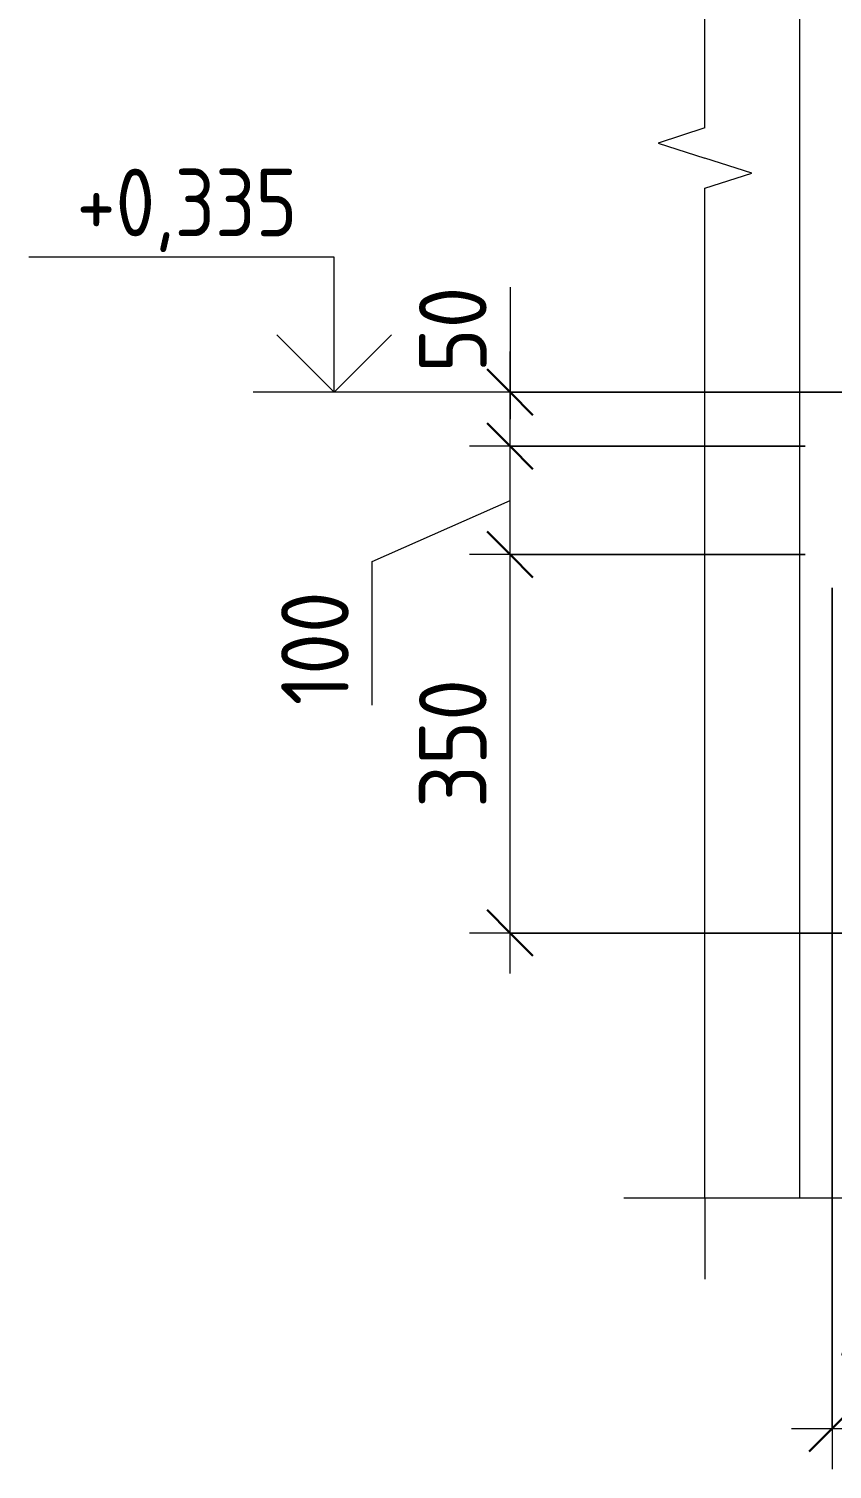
# Model space of a CAD drawing. Header units: millimetres. Extents: x -39853 to 12393, y -4903 to 80275.
# Drawn here: x 8940 to 9683, y -661 to 671 of the extents above; entities that cross this region are included whole.
import ezdxf

# ---------------------------------------------------------------- set-up
doc = ezdxf.new("R2010")
doc.units = ezdxf.units.MM
for name, color, linetype, lineweight in [('AA_Dim', 7, 'Continuous', 9), ('AA_Dim-25', 7, 'Continuous', 9), ('AA_Oformlenie', 7, 'Continuous', 9), ('AA_Vinoska', 7, 'Continuous', 9), ('AA_Visotnaya otmetka', 7, 'Continuous', 9), ('AF_Stena_Опалубка', 253, 'Continuous', 20)]:
    doc.layers.add(name, color=color, linetype=linetype, lineweight=lineweight)
doc.styles.add('ISOCPEUR_6', font='isocpeur.ttf', dxfattribs={"width": 0.9, "height": 62.5})
doc.styles.add('ISOCPEUR_8', font='isocpeur.ttf', dxfattribs={"width": 0.85, "height": 62.5})
doc.dimstyles.new('00_Точн_3_знака__прозр__2', dxfattribs={"dimscale": 304.8, "dimtxt": 62.248823, "dimasz": 0.139436, "dimexe": 0.123031, "dimexo": 0.082021, "dimgap": 0.008202, "dimtad": 1, "dimdec": 3, "dimrnd": 0.001, "dimdsep": 46, "dimtxsty": 'ISOCPEUR_6', "dimblk1": 'OBLIQUE', "dimblk2": 'OBLIQUE', "dimsah": 1, "dimcen": 0.09, "dimdle": 0.123031, "dimazin": 0, "dimtfac": 1, "dimtdec": 4, "dimtix": 1, "dimtmove": 1, "dimatfit": 3, "dimfxl": 1, "dimtvp": 1, "dimtolj": 1, "dimtzin": 0, "dimlwd": 18, "dimlwe": 18, "dimarcsym": 2})
doc.dimstyles.new('00_Точн_3_знака__прозр__3', dxfattribs={"dimscale": 304.8, "dimtxt": 62.248823, "dimasz": 0.139436, "dimexe": 0.123031, "dimexo": 0.082021, "dimgap": 0.008202, "dimtad": 1, "dimdec": 3, "dimrnd": 0.001, "dimdsep": 46, "dimtxsty": 'ISOCPEUR_6', "dimblk1": 'OBLIQUE', "dimblk2": 'OBLIQUE', "dimsah": 1, "dimcen": 0.09, "dimdle": 0.123031, "dimazin": 0, "dimtfac": 1, "dimtdec": 4, "dimtix": 1, "dimtmove": 0, "dimatfit": 3, "dimfxl": 1, "dimtvp": 1, "dimtolj": 1, "dimtzin": 0, "dimlwd": 18, "dimlwe": 18, "dimarcsym": 2})
doc.dimstyles.new('05_Округл_5мм__прозр__3', dxfattribs={"dimscale": 304.8, "dimtxt": 62.248823, "dimasz": 0.139436, "dimexe": 0.123031, "dimexo": 0.082021, "dimgap": 0.008202, "dimtad": 1, "dimdec": 0, "dimrnd": 5, "dimdsep": 46, "dimtxsty": 'ISOCPEUR_6', "dimblk1": 'OBLIQUE', "dimblk2": 'OBLIQUE', "dimsah": 1, "dimcen": 0.09, "dimdle": 0.123031, "dimazin": 0, "dimtfac": 1, "dimtdec": 4, "dimtix": 1, "dimtmove": 0, "dimatfit": 3, "dimfxl": 1, "dimtvp": 1, "dimtolj": 1, "dimtzin": 0, "dimlwd": 18, "dimlwe": 18, "dimarcsym": 2})

# ---------------------------------------------------------------- blocks, each defined once
blk = doc.blocks.new('011_Прямоугольник обрыва _ЭлУзла_ - 011_Прямоугольник обрыва _ЭлУзла_-4185680-Схема обрамления отверстия в стене 1530х2530')
at = {"layer": 'AA_Oformlenie'}
for p, q in [((-37232.6, 579.4), (-37232.6, 2446.4)), ((-37232.6, -410), (-37232.6, 523.8)), ((-36655.7, -410), (-37232.6, -410))]:
    blk.add_line(p, q, dxfattribs=at)
blk = doc.blocks.new('DIMBLOCK203-Схема обрамления отверстия в стене 1530х2530')
at = {"layer": 'AA_Dim-25', "lineweight": 30}
for p, q in [((9385.3, 185), (9364, 206.3)), ((9385.3, 185), (9406.5, 163.8)), ((9385.3, -165), (9364, -143.7)), ((9385.3, -165), (9406.5, -186.2))]:
    blk.add_line(p, q, dxfattribs=at)
at = {"layer": 'AA_Dim-25', "lineweight": 18}
for p, q in [((9658.2, 185), (9347.8, 185)), ((9385.3, -202.5), (9385.3, 185)), ((9385.3, 185), (9658.2, 185)), ((9762.2, -165), (9347.8, -165)), ((9385.3, -165), (9762.2, -165))]:
    blk.add_line(p, q, dxfattribs=at)
at = {"layer": 'AA_Dim-25', "color": 0, "lineweight": 18, "insert": (9301.1, -49.3), "char_height": 62.5, "width": 142.215, "attachment_point": 1, "rotation": 90, "line_spacing_factor": 1.149209, "style": 'ISOCPEUR_6'}
blk.add_mtext('350', dxfattribs=at)
blk = doc.blocks.new('_Oblique')
at = {"color": 0, "linetype": 'ByBlock', "lineweight": -2}
blk.add_line((-0.5, -0.5), (0.5, 0.5), dxfattribs=at)
blk = doc.blocks.new('DIMBLOCK204-Схема обрамления отверстия в стене 1530х2530')
at = {"layer": 'AA_Dim-25', "lineweight": 30}
for p, q in [((9385.3, 285), (9364, 306.3)), ((9385.3, 285), (9406.5, 263.8)), ((9385.3, 185), (9364, 206.3)), ((9385.3, 185), (9406.5, 163.8))]:
    blk.add_line(p, q, dxfattribs=at)
at = {"layer": 'AA_Dim-25', "lineweight": 18}
for p, q in [((9658.2, 285), (9347.8, 285)), ((9385.3, 185), (9385.3, 285)), ((9385.3, 285), (9658.2, 285)), ((9257.8, 178.4), (9385.3, 235)), ((9257.8, 45.6), (9257.8, 178.4)), ((9658.2, 185), (9347.8, 185)), ((9385.3, 185), (9658.2, 185))]:
    blk.add_line(p, q, dxfattribs=at)
at = {"layer": 'AA_Dim-25', "color": 0, "lineweight": 18, "insert": (9173.6, 45.6), "char_height": 62.5, "width": 129.286, "attachment_point": 1, "rotation": 90, "line_spacing_factor": 1.149209, "style": 'ISOCPEUR_6'}
blk.add_mtext('100', dxfattribs=at)
blk = doc.blocks.new('DIMBLOCK205-Схема обрамления отверстия в стене 1530х2530')
at = {"layer": 'AA_Dim-25', "lineweight": 18}
for p, q in [((9385.3, 432.1), (9385.3, 328.1)), ((9385.3, 285), (9385.3, 372.5)), ((9978.2, 335), (9347.8, 335)), ((9385.3, 335), (9978.2, 335)), ((9385.3, 328.1), (9385.3, 310)), ((9658.2, 285), (9347.8, 285)), ((9385.3, 285), (9658.2, 285))]:
    blk.add_line(p, q, dxfattribs=at)
at = {"layer": 'AA_Dim-25', "lineweight": 30}
for p, q in [((9385.3, 335), (9364, 356.3)), ((9385.3, 335), (9406.5, 313.8)), ((9385.3, 285), (9364, 306.3)), ((9385.3, 285), (9406.5, 263.8))]:
    blk.add_line(p, q, dxfattribs=at)
at = {"layer": 'AA_Dim-25', "color": 0, "lineweight": 18, "insert": (9301.1, 353.1), "char_height": 62.5, "width": 94.81, "attachment_point": 1, "rotation": 90, "line_spacing_factor": 1.149209, "style": 'ISOCPEUR_6'}
blk.add_mtext('50', dxfattribs=at)
blk = doc.blocks.new('DIMBLOCK206-Схема обрамления отверстия в стене 1530х2530')
at = {"layer": 'AA_Dim-25', "lineweight": 18}
for p, q in [((9683.2, 154), (9683.2, -660.7)), ((9683.2, -623.2), (9683.2, 154)), ((9793.2, -190), (9793.2, -660.7)), ((9793.2, -623.2), (9793.2, -190)), ((9645.7, -623.2), (9793.2, -623.2))]:
    blk.add_line(p, q, dxfattribs=at)
at = {"layer": 'AA_Dim-25', "lineweight": 30}
for p, q in [((9683.2, -623.2), (9704.5, -602)), ((9793.2, -623.2), (9814.5, -602)), ((9683.2, -623.2), (9662, -644.5)), ((9793.2, -623.2), (9772, -644.5))]:
    blk.add_line(p, q, dxfattribs=at)
at = {"layer": 'AA_Dim-25', "color": 0, "lineweight": 18, "insert": (9689.7, -539.1), "char_height": 62.5, "width": 116.357, "attachment_point": 1, "line_spacing_factor": 1.149209, "style": 'ISOCPEUR_6'}
blk.add_mtext('110', dxfattribs=at)
blk = doc.blocks.new('Высотные отметки - Стрелка вверх-400292-Схема обрамления отверстия в стене 1530х2530')
at = {"layer": 'AA_Vinoska'}
for p, q in [((-37575.4, 2990), (-37857.9, 2990)), ((-37575.4, 2865), (-37575.4, 2990)), ((-37575.4, 2865), (-37628.4, 2918)), ((-37575.4, 2865), (-37522.3, 2918)), ((-37500.4, 2865), (-37650.4, 2865))]:
    blk.add_line(p, q, dxfattribs=at)

msp = doc.modelspace()

# ---------------------------------------------------------------- linework, layer by layer
at = {"layer": 'AA_Vinoska'}
for p, q in [((9565.5079, 579.4442), (9522.1829, 565.3671)), ((9522.1829, 565.3671), (9565.5079, 551.2899)), ((9608.8092, 537.5399), (9565.5079, 551.2899)), ((9565.5079, 523.7899), (9608.8092, 537.5399)), ((9565.5079, -410), (9490.5079, -410)), ((9565.5079, -410), (9565.5079, -485))]:
    msp.add_line(p, q, dxfattribs=at)
at = {"layer": 'AA_Visotnaya otmetka'}
msp.add_line((10404.3709, 335), (9222.7281, 335), dxfattribs=at)
at = {"layer": 'AF_Stena_Опалубка'}
msp.add_line((9653.2123, -410), (9653.2123, 3115), dxfattribs=at)

# ---------------------------------------------------------------- block references
at = {"layer": 'AA_Oformlenie'}
msp.add_blockref('011_Прямоугольник обрыва _ЭлУзла_ - 011_Прямоугольник обрыва _ЭлУзла_-4185680-Схема обрамления отверстия в стене 1530х2530', (46798.0867, 0), dxfattribs=at)
at = {"layer": 'AA_Visotnaya otmetka'}
msp.add_blockref('Высотные отметки - Стрелка вверх-400292-Схема обрамления отверстия в стене 1530х2530', (46798.0867, -2530), dxfattribs=at)

# ---------------------------------------------------------------- texts
at = {"layer": 'AA_Visotnaya otmetka', "insert": (8984.3916, 541.6535), "char_height": 62.5, "width": 242.007515, "attachment_point": 1, "line_spacing_factor": 1.149209, "style": 'ISOCPEUR_8'}
msp.add_mtext('+0,335', dxfattribs=at)

# ---------------------------------------------------------------- dimensions: what is measured, and where the dimension line sits
at = {"layer": 'AA_Dim', "lineweight": 18}
for base, p1, p2, override, picture, middle in [((9385.2987, 335), (9683.2123, 285), (10003.2123, 335), {"dimpost": '<>', "dimfxl": 323.882695}, 'DIMBLOCK205-Схема обрамления отверстия в стене 1530х2530', (9342.8118, 400.4946)), ((9385.2987, 285), (9683.2123, 185), (9683.2123, 285), {"dimpost": '<>', "dimfxl": 100}, 'DIMBLOCK204-Схема обрамления отверстия в стене 1530х2530', (9215.3118, 110.2921))]:
    dim = msp.add_linear_dim(base=base, p1=p1, p2=p2, angle=90, dimstyle='00_Точн_3_знака__прозр__2', override=override, dxfattribs=at)
    dim.commit()
    dim.dimension.update_dxf_attribs({"geometry": picture, "text_midpoint": middle, "dimtype": 160, "text_rotation": 90})
dim = msp.add_linear_dim(base=(9385.2987, 185), p1=(9787.2123, -165), p2=(9683.2123, 185), angle=90, dimstyle='00_Точн_3_знака__прозр__3', override={"dimpost": '<>', "dimfxl": 365.124636}, dxfattribs=at)
dim.commit()
dim.dimension.update_dxf_attribs({"geometry": 'DIMBLOCK203-Схема обрамления отверстия в стене 1530х2530', "text_midpoint": (9351.5487, 10)})
dim = msp.add_linear_dim(base=(9793.2123, -623.2237), p1=(9683.2123, 179), p2=(9793.2123, -165), dimstyle='05_Округл_5мм__прозр__3', override={"dimpost": '<>', "dimfxl": 361.159245}, dxfattribs=at)
dim.commit()
dim.dimension.update_dxf_attribs({"geometry": 'DIMBLOCK206-Схема обрамления отверстия в стене 1530х2530', "text_midpoint": (9738.2123, -589.4737)})

doc.saveas('drawing.dxf')
